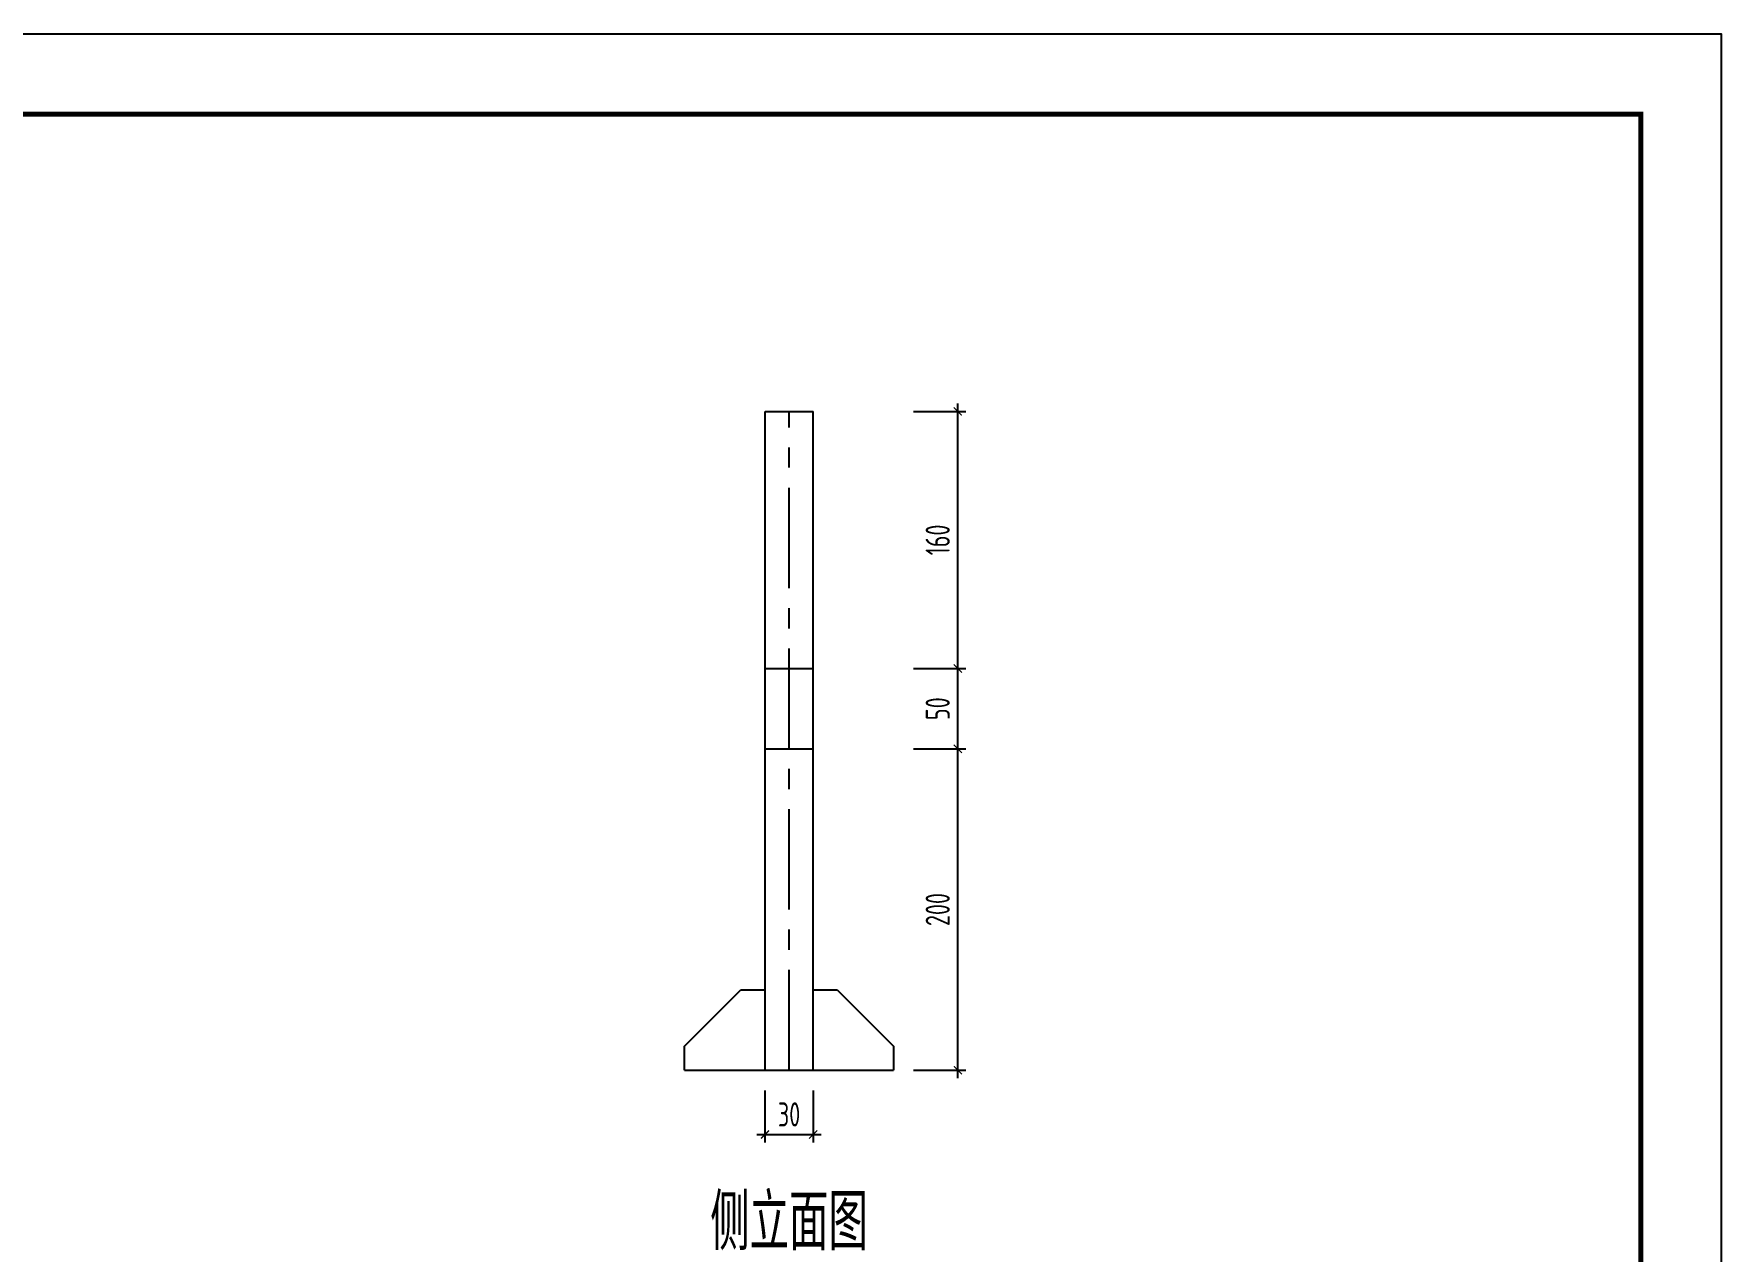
# Model space of a CAD drawing. Extents: x 16610 to 130597, y -3373 to 68074.
# Drawn here: x 37610 to 58610, y 52921 to 68074 of the extents above; entities that cross this region are included whole.
import ezdxf
from ezdxf.enums import TextEntityAlignment as Align

# ---------------------------------------------------------------- set-up
doc = ezdxf.new("R2010")
doc.units = 0
doc.header["$LTSCALE"] = 1000
doc.linetypes.add('CENTER', pattern=[2, 1.25, -0.25, 0.25, -0.25])
doc.layers.get('0').update_dxf_attribs({"linetype": 'CONTINUOUS'})
doc.layers.get('Defpoints').update_dxf_attribs({"linetype": 'CONTINUOUS'})
doc.layers.add('1粗实线', color=1, linetype='CONTINUOUS', lineweight=30)
doc.layers.add('HFZT', color=5, linetype='CONTINUOUS', lineweight=15)
doc.styles.add('TSSD_Dimension', font='tssdeng.shx', dxfattribs={"width": 0.7, "bigfont": 'hztxt.shx'})
doc.styles.add('TSSD_NORM', font='tssdeng.shx', dxfattribs={"width": 0.7, "bigfont": 'hztxt.shx'})
doc.dimstyles.new('TSSD_100_100', dxfattribs={"dimtxt": 300, "dimasz": 100, "dimexe": 100, "dimexo": 250, "dimgap": 100, "dimtad": 1, "dimdec": 0, "dimzin": 0, "dimdsep": 46, "dimtxsty": 'TSSD_Dimension', "dimblk": 'ARCHTICK', "dimblk1": 'ARCHTICK', "dimblk2": 'ARCHTICK', "dimcen": 0, "dimdle": 100, "dimclrt": 7, "dimadec": 0, "dimazin": 0, "dimtfac": 1, "dimtdec": 0, "dimtix": 1, "dimtmove": 2, "dimatfit": 3, "dimfxl": 1, "dimtolj": 1, "dimtzin": 0, "dimarcsym": 0})

# ---------------------------------------------------------------- blocks, each defined once
blk = doc.blocks.new('DETK')
at = {"color": 7, "linetype": 'Continuous'}
blk.add_lwpolyline([(0, 0), (0, 29700), (42000, 29700), (42000, 0), (0, 0)], dxfattribs=at)
at = {"layer": '1粗实线', "color": 7, "linetype": 'Continuous', "const_width": 60}
blk.add_lwpolyline([(2500, 1000), (2500, 28700), (41000, 28700), (41000, 1000), (2500, 1000)], dxfattribs=at)
at = {"layer": 'HFZT', "color": 2, "style": 'TSSD_NORM', "width": 0.7}
for tag, height, p in [('比例尺', 250, (40275, 3100)), ('图号', 250, (37501, 1700)), ('日期', 250, (40275, 1700)), ('图名', 400, (31926, 1425))]:
    blk.add_attdef(tag, text='', height=height, dxfattribs=at).set_placement(p, align=Align.MIDDLE)
blk = doc.blocks.new('_ArchTick')
at = {"color": 0, "linetype": 'ByBlock', "const_width": 0.15}
blk.add_lwpolyline([(-0.5, -0.5), (0.5, 0.5)], dxfattribs=at)
blk = doc.blocks.new('*D340')
at = {"color": 0, "lineweight": -2, "transparency": 16777216}
for p, q in [((46710, 54924), (46710, 54274)), ((47310, 54924), (47310, 54274)), ((46610, 54374), (47410, 54374))]:
    blk.add_line(p, q, dxfattribs=at)
at = {"layer": 'Defpoints', "color": 0, "transparency": 16777216}
for p in [(46710, 55174), (47310, 55174), (47310, 54374)]:
    blk.add_point(p, dxfattribs=at)
at = {"color": 0, "lineweight": -2, "transparency": 16777216, "xscale": 100, "yscale": 100, "zscale": 100, "rotation": 180}
blk.add_blockref('_ArchTick', (46710, 54374), dxfattribs=at)
at = {"color": 0, "lineweight": -2, "transparency": 16777216, "xscale": 100, "yscale": 100, "zscale": 100}
blk.add_blockref('_ArchTick', (47310, 54374), dxfattribs=at)
at = {"color": 7, "transparency": 16777216, "insert": (47010, 54624), "char_height": 300, "attachment_point": 5, "style": 'TSSD_Dimension'}
blk.add_mtext('\\A1;30', dxfattribs=at)
blk = doc.blocks.new('*D341')
at = {"color": 0, "lineweight": -2, "transparency": 16777216}
for p, q in [((49110, 55074), (49110, 59274)), ((48560, 59174), (49210, 59174)), ((48560, 55174), (49210, 55174))]:
    blk.add_line(p, q, dxfattribs=at)
at = {"layer": 'Defpoints', "color": 0, "transparency": 16777216}
for p in [(48310, 59174), (49110, 59174), (48310, 55174)]:
    blk.add_point(p, dxfattribs=at)
at = {"color": 0, "lineweight": -2, "transparency": 16777216, "xscale": 100, "yscale": 100, "zscale": 100}
for p, rotation in [((49110, 59174), 90), ((49110, 55174), 270)]:
    blk.add_blockref('_ArchTick', p, dxfattribs=dict(at, rotation=rotation))
at = {"color": 7, "transparency": 16777216, "insert": (48860, 57174), "char_height": 300, "attachment_point": 5, "rotation": 90, "style": 'TSSD_Dimension'}
blk.add_mtext('\\A1;200', dxfattribs=at)
blk = doc.blocks.new('*D342')
at = {"color": 0, "lineweight": -2, "transparency": 16777216}
for p, q in [((49110, 59074), (49110, 60274)), ((48560, 60174), (49210, 60174)), ((48560, 59174), (49210, 59174))]:
    blk.add_line(p, q, dxfattribs=at)
at = {"layer": 'Defpoints', "color": 0, "transparency": 16777216}
for p in [(48310, 60174), (49110, 60174), (48310, 59174)]:
    blk.add_point(p, dxfattribs=at)
at = {"color": 0, "lineweight": -2, "transparency": 16777216, "xscale": 100, "yscale": 100, "zscale": 100}
for p, rotation in [((49110, 60174), 90), ((49110, 59174), 270)]:
    blk.add_blockref('_ArchTick', p, dxfattribs=dict(at, rotation=rotation))
at = {"color": 7, "transparency": 16777216, "insert": (48860, 59674), "char_height": 300, "attachment_point": 5, "rotation": 90, "style": 'TSSD_Dimension'}
blk.add_mtext('\\A1;50', dxfattribs=at)
blk = doc.blocks.new('*D343')
at = {"color": 0, "lineweight": -2, "transparency": 16777216}
for p, q in [((49110, 60074), (49110, 63474)), ((48560, 63374), (49210, 63374)), ((48560, 60174), (49210, 60174))]:
    blk.add_line(p, q, dxfattribs=at)
at = {"layer": 'Defpoints', "color": 0, "transparency": 16777216}
for p in [(48310, 63374), (49110, 63374), (48310, 60174)]:
    blk.add_point(p, dxfattribs=at)
at = {"color": 0, "lineweight": -2, "transparency": 16777216, "xscale": 100, "yscale": 100, "zscale": 100}
for p, rotation in [((49110, 63374), 90), ((49110, 60174), 270)]:
    blk.add_blockref('_ArchTick', p, dxfattribs=dict(at, rotation=rotation))
at = {"color": 7, "transparency": 16777216, "insert": (48860, 61774), "char_height": 300, "attachment_point": 5, "rotation": 90, "style": 'TSSD_Dimension'}
blk.add_mtext('\\A1;160', dxfattribs=at)

msp = doc.modelspace()

# ---------------------------------------------------------------- linework, layer by layer
for p, q in [((46710.46694, 55173.79397), (46710.46694, 63373.79397)), ((46710.46694, 63373.79397), (47310.46694, 63373.79397)), ((47310.46694, 55173.79397), (47310.46694, 63373.79397)), ((46710.46694, 60173.79397), (47310.46694, 60173.79397)), ((46710.46694, 59173.79397), (47310.46694, 59173.79397)), ((45710.46694, 55473.79397), (46410.46694, 56173.79397)), ((46410.46694, 56173.79397), (46710.46694, 56173.79397)), ((47310.46694, 56173.79397), (47610.46694, 56173.79397)), ((47610.46694, 56173.79397), (48310.46694, 55473.79397)), ((45710.46694, 55173.79397), (45710.46694, 55473.79397)), ((48310.46694, 55473.79397), (48310.46694, 55173.79397)), ((45710.46694, 55173.79397), (46710.46694, 55173.79397)), ((46710.46694, 55173.79397), (47310.46694, 55173.79397)), ((47310.46694, 55173.79397), (48310.46694, 55173.79397))]:
    msp.add_line(p, q)
at = {"linetype": 'CENTER'}
msp.add_line((47010.46694, 55173.79397), (47010.46694, 63373.79397), dxfattribs=at)

# ---------------------------------------------------------------- block references
msp.add_blockref('DETK', (16610.46694, 38373.79397))

# ---------------------------------------------------------------- texts
at = {"style": 'TSSD_NORM', "width": 0.7}
msp.add_text('侧立面图', height=700, dxfattribs=at).set_placement((46029.46694, 52933.79397))

# ---------------------------------------------------------------- dimensions: what is measured, and where the dimension line sits
for p1, p2, text, picture, middle in [((48310.46694, 60173.79397), (48310.46694, 63373.79397), '160', '*D343', (48860.46694, 61773.79397)), ((48310.46694, 59173.79397), (48310.46694, 60173.79397), '50', '*D342', (48860.46694, 59673.79397)), ((48310.46694, 55173.79397), (48310.46694, 59173.79397), '200', '*D341', (48860.46694, 57173.79397)), ((46710.46694, 55173.79397), (47310.46694, 55173.79397), '30', '*D340', (47010.46694, 54623.79397))]:
    dim = msp.add_aligned_dim(p1=p1, p2=p2, distance=-800, text=text, dimstyle='TSSD_100_100')
    dim.commit()
    dim.dimension.update_dxf_attribs({"geometry": picture, "text_midpoint": middle})

doc.saveas('drawing.dxf')
